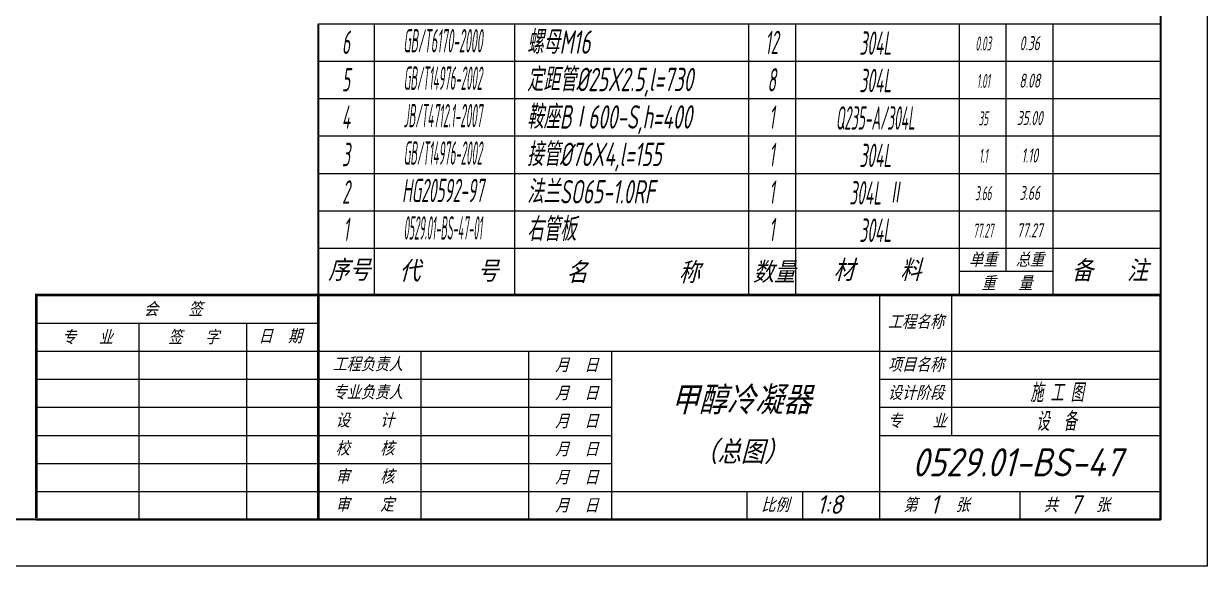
# Model space of a CAD drawing. Header units: millimetres. Extents: x 77 to 6805, y 49 to 4801.
# Drawn here: x 4781 to 6805, y 49 to 977 of the extents above; entities that cross this region are included whole.
import ezdxf
from ezdxf.enums import TextEntityAlignment as Align

# ---------------------------------------------------------------- set-up
doc = ezdxf.new("R2010")
doc.units = ezdxf.units.MM
for name, color, linetype, lineweight in [('6', 2, 'Continuous', 18), ('8', 1, 'Continuous', 18), ('RAHM2', 1, 'Continuous', 18), ('RAHM3', 2, 'Continuous', 18), ('TILE1', 5, 'Continuous', 18)]:
    doc.layers.add(name, color=color, linetype=linetype, lineweight=lineweight)
doc.styles.add('HZ', font='gbeitc.shx', dxfattribs={"width": 0.7, "bigfont": 'hztxt.shx'})
doc.styles.add('HZTXT', font='gbeitc.shx', dxfattribs={"bigfont": 'hztxt.shx'})
doc.styles.get("Standard").update_dxf_attribs({"font": 'gbeitc.shx', "bigfont": 'hztxt.shx'})

# ---------------------------------------------------------------- blocks, each defined once
blk = doc.blocks.new('GB-A1')
blk.add_lwpolyline([(25, 10), (25, 584), (831, 584), (831, 10)], close=True)
at = {"layer": 'TILE1'}
blk.add_lwpolyline([(0, 594), (841, 594), (841, 0), (0, 0)], dxfattribs=at)
for tag, p in [('MAX', (841, 594)), ('RU', (831, 584)), ('INSERT', (831, 10))]:
    blk.add_attdef(tag, p, '', height=3.5)
blk = doc.blocks.new('GBPL1')
blk.add_line((-180, -8), (-180, 0))
at = {"layer": 'RAHM2'}
for p, q in [((-180, 0), (0, 0)), ((-168, -8), (-168, 0)), ((-138, -8), (-138, 0)), ((-88, -8), (-88, 0)), ((-78, -8), (-78, 0)), ((-43, -8), (-43, 0)), ((-33, -8), (-33, 0)), ((-23, -8), (-23, 0)), ((0, 0), (0, -8))]:
    blk.add_line(p, q, dxfattribs=at)
at = {"layer": 'RAHM3', "style": 'HZ', "width": 0.8}
for tag, height, p in [('1GENST', 5, (-174.13, -3.98)), ('9GENST{5.5}', 5, (-60.98, -4.16)), ('10GENST{2.2}', 3, (-37.89, -4.24)), ('12GENST{4.3}', 5, (-11.31, -4.18))]:
    blk.add_attdef(tag, text='', height=height, dxfattribs=at).set_placement(p, align=Align.MIDDLE_CENTER)
blk.add_attdef('5GENST{5.5}', text='', height=5, dxfattribs=at).set_placement((-153.4, -6.15), align=Align.CENTER)
at = {"layer": 'RAHM3', "style": 'HZ'}
blk.add_attdef('7GENST{9.2}', (-135.44, -6.44), '', height=5, dxfattribs=at)
at = {"layer": 'RAHM3', "color": 2, "style": 'HZ', "width": 0.8}
blk.add_attdef('2GENST{3.3}', text='', height=5, dxfattribs=at).set_placement((-83.13, -4.02), align=Align.MIDDLE_CENTER)
at = {"layer": 'RAHM3', "style": 'HZ'}
blk.add_attdef('11GENST{2.2}', text='', height=3, dxfattribs=at).set_placement((-27.98, -4.18), align=Align.MIDDLE_CENTER)
blk = doc.blocks.new('GBPL0')
for p, q in [((-180, -10), (-180, 0)), ((0, -10), (-180, -10))]:
    blk.add_line(p, q)
at = {"layer": 'RAHM2'}
for p, q in [((-180, 0), (-168, 0)), ((-168, 0), (-133, 0)), ((-168, -10), (-168, 0)), ((-138, -10), (-138, 0)), ((-133, 0), (-88, 0)), ((-88, 0), (-78, 0)), ((-88, -10), (-88, 0)), ((-78, 0), (-43, 0)), ((-78, -10), (-78, 0)), ((-43, -10), (-43, 0)), ((-43, 0), (-33, 0)), ((-33, 0), (-23, 0)), ((-33, -5), (-33, 0)), ((-23, -10), (-23, 0)), ((-23, 0), (0, 0)), ((0, 0), (0, -10)), ((-23, -5), (-43, -5))]:
    blk.add_line(p, q, dxfattribs=at)
at = {"layer": 'RAHM2', "attachment_point": 7, "style": 'HZ'}
for s, insert, char_height, width in [('{\\W1;序号}', (-178, -7), 4.5, 18.7079), ('{\\W1;代     号}', (-162.82, -7.18), 4.5, 42.1941), ('{\\W1;名        称}', (-127.09, -7.48), 4.5, 56.2857), ('{\\W1;数量}', (-87.22, -7.42), 4.5, 18.7079), ('{\\W1;材    料}', (-70, -7), 4.5, 37.4968), ('{\\W1;单重}', (-41, -4), 3, 12.4719), ('{\\W1;总重}', (-31, -4), 3, 12.4719), ('{\\W1;备   注}', (-19.09, -7.08), 4.5, 32.7996), ('{\\W1;重   量}', (-38.35, -9.02), 3, 21.8664)]:
    blk.add_mtext(s, dxfattribs=dict(at, insert=insert, char_height=char_height, width=width))

msp = doc.modelspace()

# ---------------------------------------------------------------- linework, layer by layer
for p, q in [((6725.478, 129.477), (6725.478, 513.4962)), ((4802.2865, 129.477), (6725.478, 129.477))]:
    msp.add_line(p, q)
for points in [[(5283.1059, 513.422, 4.8, 4.8, 0), (4803.1059, 513.422, 4.8, 4.8, 0), (4803.1059, 131.9397, 4.8, 4.8, 0)], [(5285.406, 129.477, 4.8, 4.8, 0), (5285.406, 513.477, 4.8, 4.8, 0), (6725.406, 513.477, 4.8, 4.8, 0)]]:
    msp.add_lwpolyline(points, format="xyseb")
at = {"layer": '8'}
for p, q in [((6245.406, 129.477), (6245.406, 513.477)), ((6368.4672, 273.477), (6368.4672, 513.477)), ((4803.1059, 465.422), (5283.1059, 465.422)), ((4979.1059, 131.9397), (4979.1059, 465.422)), ((5163.1059, 131.9397), (5163.1059, 465.422)), ((4803.9588, 417.477), (6725.406, 417.477)), ((5461.406, 129.477), (5461.406, 417.477)), ((5645.406, 129.477), (5645.406, 417.477)), ((5787.1838, 129.477), (5787.1838, 417.477)), ((4803.9588, 369.477), (5787.1838, 369.477)), ((6245.406, 369.477), (6725.406, 369.477)), ((4803.9588, 321.477), (5787.1838, 321.477)), ((6245.406, 321.477), (6725.406, 321.477)), ((4803.9588, 273.477), (5787.1838, 273.477)), ((6245.406, 273.477), (6725.406, 273.477)), ((4803.9588, 225.477), (5787.1838, 225.477)), ((4803.9588, 177.477), (6725.406, 177.477)), ((6017.8723, 177.477), (6017.8723, 129.477)), ((6113.1564, 177.477), (6113.1564, 129.477)), ((6485.406, 129.477), (6485.406, 177.477))]:
    msp.add_line(p, q, dxfattribs=at)

# ---------------------------------------------------------------- block references
at = {"xscale": 8, "yscale": 8, "zscale": 8}
for name, p in [('GB-A1', (77.406, 49.477)), ('GBPL0', (6725.5348, 593.476))]:
    msp.add_blockref(name, p, dxfattribs=at)
ref = msp.add_blockref('GBPL1', (6725.5348, 977.476), dxfattribs=dict(xscale=8, yscale=8, zscale=8))
ref.add_attrib('1GENST', '6', dxfattribs={"layer": 'RAHM3', "height": 40, "style": 'HZ', "width": 0.56}).set_placement((5332.4952, 945.6193), align=Align.MIDDLE_CENTER)
ref.add_attrib('5GENST{5.5}', 'GB/T6170-2000', dxfattribs={"layer": 'RAHM3', "height": 40, "style": 'HZ', "width": 0.430044}).set_placement((5498.2973, 928.2525), align=Align.CENTER)
ref.add_attrib('7GENST{9.2}', '螺母M16', (5642.0207, 925.9918), dxfattribs={"layer": 'RAHM3', "height": 40, "style": 'HZ', "width": 0.7})
ref.add_attrib('2GENST{3.3}', '12', dxfattribs={"layer": 'RAHM3', "color": 2, "height": 40, "style": 'HZ', "width": 0.56}).set_placement((6060.4707, 945.347), align=Align.MIDDLE_CENTER)
ref.add_attrib('9GENST{5.5}', '304L', dxfattribs={"layer": 'RAHM3', "height": 40, "style": 'HZ', "width": 0.56}).set_placement((6237.7115, 944.1986), align=Align.MIDDLE_CENTER)
ref.add_attrib('11GENST{2.2}', '0.36', dxfattribs={"layer": 'RAHM3', "height": 24, "style": 'HZ', "width": 0.7}).set_placement((6501.6714, 944.0653), align=Align.MIDDLE_CENTER)
ref.add_attrib('10GENST{2.2}', '0.03', dxfattribs={"layer": 'RAHM3', "height": 24, "style": 'HZ', "width": 0.56}).set_placement((6422.4117, 943.5225), align=Align.MIDDLE_CENTER)
ref = msp.add_blockref('GBPL1', (6725.5348, 913.476), dxfattribs=dict(xscale=8, yscale=8, zscale=8))
ref.add_attrib('1GENST', '5', dxfattribs={"layer": 'RAHM3', "height": 40, "style": 'HZ', "width": 0.56}).set_placement((5332.4952, 881.6193), align=Align.MIDDLE_CENTER)
ref.add_attrib('5GENST{5.5}', 'GB/T14976-2002', dxfattribs={"layer": 'RAHM3', "height": 40, "style": 'HZ', "width": 0.392244}).set_placement((5498.2973, 864.2525), align=Align.CENTER)
ref.add_attrib('7GENST{9.2}', '定距管%%c25X2.5,l=730', (5642.0207, 861.9918), dxfattribs={"layer": 'RAHM3', "height": 40, "style": 'HZ', "width": 0.7})
ref.add_attrib('2GENST{3.3}', '8', dxfattribs={"layer": 'RAHM3', "color": 2, "height": 40, "style": 'HZ', "width": 0.56}).set_placement((6060.4707, 881.347), align=Align.MIDDLE_CENTER)
ref.add_attrib('9GENST{5.5}', '304L', dxfattribs={"layer": 'RAHM3', "height": 40, "style": 'HZ', "width": 0.56}).set_placement((6237.7115, 880.1986), align=Align.MIDDLE_CENTER)
ref.add_attrib('11GENST{2.2}', '8.08', dxfattribs={"layer": 'RAHM3', "height": 24, "style": 'HZ', "width": 0.7}).set_placement((6501.6714, 880.0653), align=Align.MIDDLE_CENTER)
ref.add_attrib('10GENST{2.2}', '1.01', dxfattribs={"layer": 'RAHM3', "height": 24, "style": 'HZ', "width": 0.56}).set_placement((6422.4117, 879.5225), align=Align.MIDDLE_CENTER)
ref = msp.add_blockref('GBPL1', (6725.5348, 849.476), dxfattribs=dict(xscale=8, yscale=8, zscale=8))
ref.add_attrib('1GENST', '4', dxfattribs={"layer": 'RAHM3', "height": 40, "style": 'HZ', "width": 0.56}).set_placement((5332.4952, 817.6193), align=Align.MIDDLE_CENTER)
ref.add_attrib('5GENST{5.5}', 'JB/T4712.1-2007', dxfattribs={"layer": 'RAHM3', "height": 40, "style": 'HZ', "width": 0.401042}).set_placement((5498.2973, 800.2525), align=Align.CENTER)
ref.add_attrib('7GENST{9.2}', '鞍座BⅠ600-S,h=400', (5642.0207, 797.9918), dxfattribs={"layer": 'RAHM3', "height": 40, "style": 'HZ', "width": 0.7})
ref.add_attrib('2GENST{3.3}', '1', dxfattribs={"layer": 'RAHM3', "color": 2, "height": 40, "style": 'HZ', "width": 0.56}).set_placement((6060.4707, 817.347), align=Align.MIDDLE_CENTER)
ref.add_attrib('9GENST{5.5}', 'Q235-A/304L', dxfattribs={"layer": 'RAHM3', "height": 40, "style": 'HZ', "width": 0.487342}).set_placement((6237.7115, 816.1986), align=Align.MIDDLE_CENTER)
ref.add_attrib('11GENST{2.2}', '35.00', dxfattribs={"layer": 'RAHM3', "height": 24, "style": 'HZ', "width": 0.7}).set_placement((6501.6714, 816.0653), align=Align.MIDDLE_CENTER)
ref.add_attrib('10GENST{2.2}', '35', dxfattribs={"layer": 'RAHM3', "height": 24, "style": 'HZ', "width": 0.56}).set_placement((6422.4117, 815.5225), align=Align.MIDDLE_CENTER)
ref = msp.add_blockref('GBPL1', (6725.5348, 785.476), dxfattribs=dict(xscale=8, yscale=8, zscale=8))
ref.add_attrib('1GENST', '3', dxfattribs={"layer": 'RAHM3', "height": 40, "style": 'HZ', "width": 0.56}).set_placement((5332.4952, 753.6193), align=Align.MIDDLE_CENTER)
ref.add_attrib('5GENST{5.5}', 'GB/T14976-2002', dxfattribs={"layer": 'RAHM3', "height": 40, "style": 'HZ', "width": 0.392244}).set_placement((5498.2973, 736.2525), align=Align.CENTER)
ref.add_attrib('7GENST{9.2}', '接管%%c76X4,l=155', (5642.0207, 733.9918), dxfattribs={"layer": 'RAHM3', "height": 40, "style": 'HZ', "width": 0.7})
ref.add_attrib('2GENST{3.3}', '1', dxfattribs={"layer": 'RAHM3', "color": 2, "height": 40, "style": 'HZ', "width": 0.56}).set_placement((6060.4707, 753.347), align=Align.MIDDLE_CENTER)
ref.add_attrib('9GENST{5.5}', '304L', dxfattribs={"layer": 'RAHM3', "height": 40, "style": 'HZ', "width": 0.56}).set_placement((6237.7115, 752.1986), align=Align.MIDDLE_CENTER)
ref.add_attrib('11GENST{2.2}', '1.10', dxfattribs={"layer": 'RAHM3', "height": 24, "style": 'HZ', "width": 0.7}).set_placement((6501.6714, 752.0653), align=Align.MIDDLE_CENTER)
ref.add_attrib('10GENST{2.2}', '1.1', dxfattribs={"layer": 'RAHM3', "height": 24, "style": 'HZ', "width": 0.56}).set_placement((6422.4117, 751.5225), align=Align.MIDDLE_CENTER)
ref = msp.add_blockref('GBPL1', (6725.5348, 721.476), dxfattribs=dict(xscale=8, yscale=8, zscale=8))
ref.add_attrib('1GENST', '2', dxfattribs={"layer": 'RAHM3', "height": 40, "style": 'HZ', "width": 0.56}).set_placement((5332.4952, 689.6193), align=Align.MIDDLE_CENTER)
ref.add_attrib('5GENST{5.5}', 'HG20592-97', dxfattribs={"layer": 'RAHM3', "height": 40, "style": 'HZ', "width": 0.557406}).set_placement((5498.2973, 672.2525), align=Align.CENTER)
ref.add_attrib('7GENST{9.2}', '法兰SO65-1.0RF', (5642.0207, 669.9918), dxfattribs={"layer": 'RAHM3', "height": 40, "style": 'HZ', "width": 0.7})
ref.add_attrib('2GENST{3.3}', '1', dxfattribs={"layer": 'RAHM3', "color": 2, "height": 40, "style": 'HZ', "width": 0.56}).set_placement((6060.4707, 689.347), align=Align.MIDDLE_CENTER)
ref.add_attrib('9GENST{5.5}', '304L Ⅱ', dxfattribs={"layer": 'RAHM3', "height": 40, "style": 'HZ', "width": 0.56}).set_placement((6237.7115, 688.1986), align=Align.MIDDLE_CENTER)
ref.add_attrib('11GENST{2.2}', '3.66', dxfattribs={"layer": 'RAHM3', "height": 24, "style": 'HZ', "width": 0.7}).set_placement((6501.6714, 688.0653), align=Align.MIDDLE_CENTER)
ref.add_attrib('10GENST{2.2}', '3.66', dxfattribs={"layer": 'RAHM3', "height": 24, "style": 'HZ', "width": 0.56}).set_placement((6422.4117, 687.5225), align=Align.MIDDLE_CENTER)
ref = msp.add_blockref('GBPL1', (6725.5348, 657.476), dxfattribs=dict(xscale=8, yscale=8, zscale=8))
ref.add_attrib('1GENST', '1', dxfattribs={"layer": 'RAHM3', "height": 40, "style": 'HZ', "width": 0.56}).set_placement((5332.4952, 625.6193), align=Align.MIDDLE_CENTER)
ref.add_attrib('5GENST{5.5}', '0529.01-BS-47-01', dxfattribs={"layer": 'RAHM3', "height": 40, "style": 'HZ', "width": 0.37004}).set_placement((5498.2973, 608.2525), align=Align.CENTER)
ref.add_attrib('7GENST{9.2}', '右管板', (5642.0207, 605.9918), dxfattribs={"layer": 'RAHM3', "height": 40, "style": 'HZ', "width": 0.7})
ref.add_attrib('2GENST{3.3}', '1', dxfattribs={"layer": 'RAHM3', "color": 2, "height": 40, "style": 'HZ', "width": 0.56}).set_placement((6060.4707, 625.347), align=Align.MIDDLE_CENTER)
ref.add_attrib('9GENST{5.5}', '304L', dxfattribs={"layer": 'RAHM3', "height": 40, "style": 'HZ', "width": 0.56}).set_placement((6237.7115, 624.1986), align=Align.MIDDLE_CENTER)
ref.add_attrib('11GENST{2.2}', '77.27', dxfattribs={"layer": 'RAHM3', "height": 24, "style": 'HZ', "width": 0.7}).set_placement((6501.6714, 624.0653), align=Align.MIDDLE_CENTER)
ref.add_attrib('10GENST{2.2}', '77.27', dxfattribs={"layer": 'RAHM3', "height": 24, "style": 'HZ', "width": 0.55}).set_placement((6422.4117, 623.5225), align=Align.MIDDLE_CENTER)

# ---------------------------------------------------------------- texts
at = {"layer": '6', "char_height": 32, "attachment_point": 7, "style": 'HZ'}
for s, insert, width in [('施 工 图', (6502.3252, 330.4447), 186.74688), ('设  备', (6512.6858, 281.0643), 140.06016)]:
    msp.add_mtext(s, dxfattribs=dict(at, insert=insert, width=width))
at = {"layer": '6', "color": 2, "style": 'HZ'}
for tag, text, height, p in [('甲醇冷凝器', 'TZMC', 48, (6007.0601, 309.4303)), ('（总图）', 'TZMC2', 40, (6007.0601, 224.8386)), ('0529.01-BS-47', 'TH', 48, (6479.9292, 203.3331)), ('1', 'TZXH', 32, (6338.3174, 139.1307)), ('7', 'TZZS', 32, (6579.5666, 139.0362))]:
    msp.add_attdef(tag, text=text, height=height, dxfattribs=at).set_placement(p, align=Align.CENTER)
msp.add_attdef('1:8', (6137.7929, 139.1993), 'BL', height=32, dxfattribs=at)
at = {"layer": '8', "char_height": 24, "attachment_point": 7, "style": 'HZTXT'}
for s, insert, width in [('会    签', (4986.8589, 476.9343), 199.983086), ('工程名称', (6258.8754, 455.3067), 199.695086), ('专   业', (4846.4393, 428.9692), 174.9312), ('签   字', (5028.2415, 429.0773), 174.9312), ('日  期', (5182.7482, 430.6612), 149.879314), ('工程负责人', (5309.3652, 382.7776), 249.654857), ('月  日', (5689.8239, 381.4317), 149.879314), ('项目名称', (6258.8754, 381.9217), 199.695086), ('专业负责人', (5309.3652, 334.7776), 249.654857), ('月  日', (5689.8239, 333.4317), 149.879314), ('设计阶段', (6258.8754, 333.7452), 199.695086), ('设    计', (5314.5563, 286.7776), 199.983086), ('月  日', (5689.8239, 285.4317), 149.879314), ('专    业', (6258.8754, 285.7452), 199.983086), ('校    核', (5314.5563, 238.7776), 199.983086), ('月  日', (5689.8239, 237.4317), 149.879314), ('审    核', (5314.5563, 190.7776), 199.983086), ('月  日', (5689.8239, 189.4317), 149.879314), ('审    定', (5314.5563, 142.7776), 199.983086), ('月  日', (5689.8239, 141.4317), 149.879314), ('比例', (6042.2439, 142.1404), 99.775543), ('第     张', (6285.406, 142.1404), 225.034971), ('共     张', (6525.406, 142.1404), 225.034971)]:
    msp.add_mtext(s, dxfattribs=dict(at, insert=insert, width=width))

doc.saveas('drawing.dxf')
